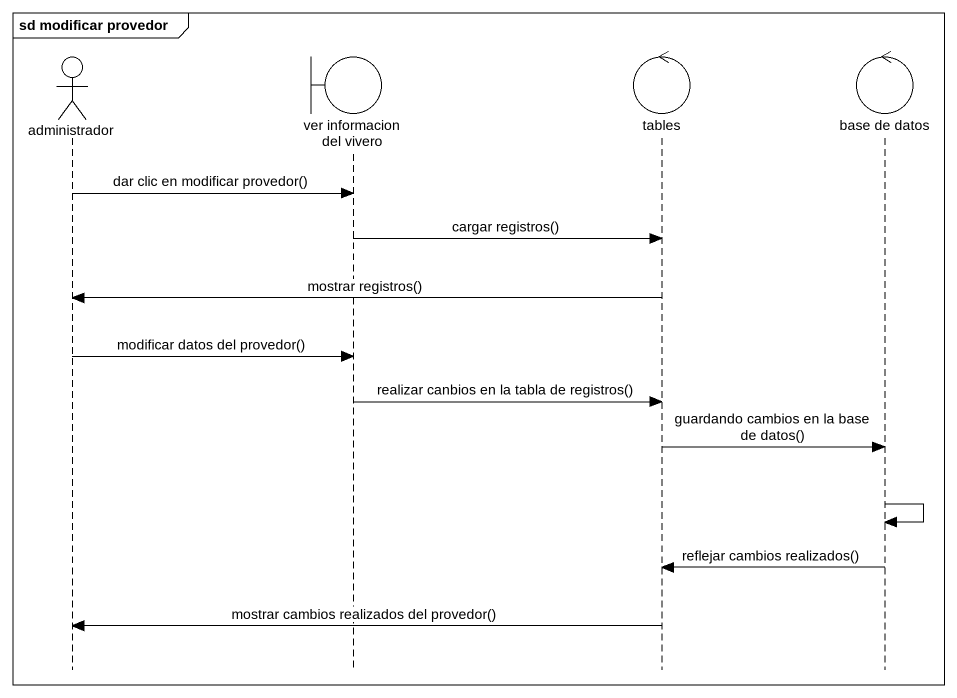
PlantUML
@startuml
mainframe sd modificar provedor
hide footbox
actor administrador
boundary "ver informacion del vivero" as ver_informacion_del_vivero
control tables
control "base de datos" as base_de_datos

administrador -> ver_informacion_del_vivero : dar clic en modificar provedor()
ver_informacion_del_vivero -> tables : cargar registros()
tables -> administrador : mostrar registros()
administrador -> ver_informacion_del_vivero : modificar datos del provedor()
ver_informacion_del_vivero -> tables : realizar canbios en la tabla de registros()
tables -> base_de_datos : guardando cambios en la base de datos()
base_de_datos -> base_de_datos
base_de_datos -> tables : reflejar cambios realizados()
tables -> administrador : mostrar cambios realizados del provedor()
@enduml
